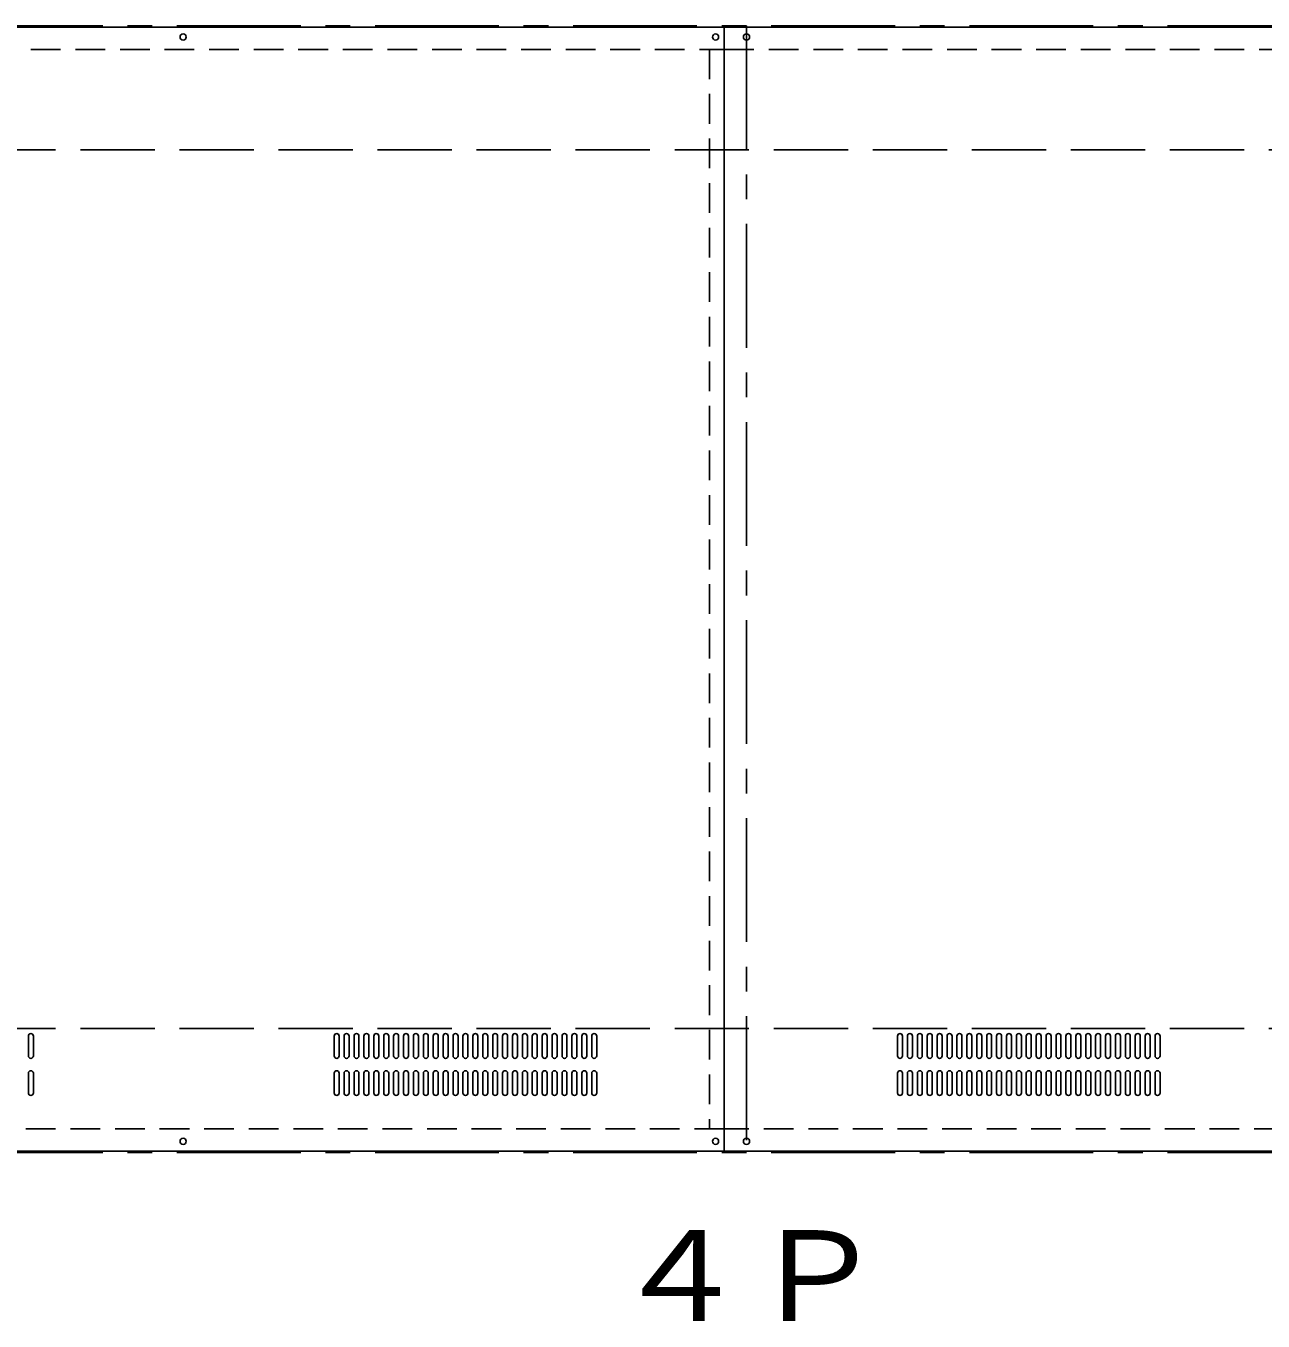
# Model space of a CAD drawing. Units: millimetres, scale not verified. Extents: x -3416 to 4046, y -2178 to 2260.
# Drawn here: x -270 to 730, y -1988 to -942 of the extents above; entities that cross this region are included whole.
import ezdxf
from ezdxf.enums import TextEntityAlignment as Align

# ---------------------------------------------------------------- set-up
doc = ezdxf.new("R2010")
doc.units = ezdxf.units.MM
doc.header["$LTSCALE"] = 20
for name, pattern in [('CHAIN1', [8, 5, -1, 1, -1]), ('DASHED1', [1.8, 1.2, -0.6]), ('DASHED3', [4, 3, -1])]:
    doc.linetypes.add(name, pattern=pattern)
doc.layers.add('0-0', color=7, linetype='Continuous')
doc.styles.add('ＭＳ ゴシック', font='')
doc.styles.get('ＭＳ ゴシック').set_extended_font_data('MS Gothic')

msp = doc.modelspace()

# ---------------------------------------------------------------- linework, layer by layer
at = {"layer": '0-0', "color": 4, "linetype": 'CHAIN1'}
for p, q in [((3952.47, -941.71), (-3327.53, -941.71)), ((312.47, -941.71), (312.47, -1851.71))]:
    msp.add_line(p, q, dxfattribs=at)
at = {"layer": '0-0'}
for p, q in [((294.47, -942.71), (-1525.53, -942.71)), ((294.47, -942.71), (294.47, -1850.71)), ((2114.47, -942.71), (294.47, -942.71)), ((294.47, -942.71), (294.47, -960.71)), ((294.47, -960.71), (294.47, -1850.71)), ((-267.53, -1757.71), (-267.53, -1773.71)), ((-263.53, -1757.71), (-263.53, -1773.71)), ((-20.53, -1757.71), (-20.53, -1773.71)), ((-16.53, -1757.71), (-16.53, -1773.71)), ((-12.53, -1757.71), (-12.53, -1773.71)), ((-8.53, -1757.71), (-8.53, -1773.71)), ((-4.53, -1757.71), (-4.53, -1773.71)), ((-0.53, -1757.71), (-0.53, -1773.71)), ((3.47, -1757.71), (3.47, -1773.71)), ((7.47, -1757.71), (7.47, -1773.71)), ((11.47, -1757.71), (11.47, -1773.71)), ((15.47, -1757.71), (15.47, -1773.71)), ((19.47, -1757.71), (19.47, -1773.71)), ((23.47, -1757.71), (23.47, -1773.71)), ((27.47, -1757.71), (27.47, -1773.71)), ((31.47, -1757.71), (31.47, -1773.71)), ((35.47, -1757.71), (35.47, -1773.71)), ((39.47, -1757.71), (39.47, -1773.71)), ((43.47, -1757.71), (43.47, -1773.71)), ((47.47, -1757.71), (47.47, -1773.71)), ((51.47, -1757.71), (51.47, -1773.71)), ((55.47, -1757.71), (55.47, -1773.71)), ((59.47, -1757.71), (59.47, -1773.71)), ((63.47, -1757.71), (63.47, -1773.71)), ((67.47, -1757.71), (67.47, -1773.71)), ((71.47, -1757.71), (71.47, -1773.71)), ((75.47, -1757.71), (75.47, -1773.71)), ((79.47, -1757.71), (79.47, -1773.71)), ((83.47, -1757.71), (83.47, -1773.71)), ((87.47, -1757.71), (87.47, -1773.71)), ((91.47, -1757.71), (91.47, -1773.71)), ((95.47, -1757.71), (95.47, -1773.71)), ((99.47, -1757.71), (99.47, -1773.71)), ((103.47, -1757.71), (103.47, -1773.71)), ((107.47, -1757.71), (107.47, -1773.71)), ((111.47, -1757.71), (111.47, -1773.71)), ((115.47, -1757.71), (115.47, -1773.71)), ((119.47, -1757.71), (119.47, -1773.71)), ((123.47, -1757.71), (123.47, -1773.71)), ((127.47, -1757.71), (127.47, -1773.71)), ((131.47, -1757.71), (131.47, -1773.71)), ((135.47, -1757.71), (135.47, -1773.71)), ((139.47, -1757.71), (139.47, -1773.71)), ((143.47, -1757.71), (143.47, -1773.71)), ((147.47, -1757.71), (147.47, -1773.71)), ((151.47, -1757.71), (151.47, -1773.71)), ((155.47, -1757.71), (155.47, -1773.71)), ((159.47, -1757.71), (159.47, -1773.71)), ((163.47, -1757.71), (163.47, -1773.71)), ((167.47, -1757.71), (167.47, -1773.71)), ((171.47, -1757.71), (171.47, -1773.71)), ((175.47, -1757.71), (175.47, -1773.71)), ((179.47, -1757.71), (179.47, -1773.71)), ((183.47, -1757.71), (183.47, -1773.71)), ((187.47, -1757.71), (187.47, -1773.71)), ((191.47, -1757.71), (191.47, -1773.71)), ((434.47, -1757.71), (434.47, -1773.71)), ((438.47, -1757.71), (438.47, -1773.71)), ((442.47, -1757.71), (442.47, -1773.71)), ((446.47, -1757.71), (446.47, -1773.71)), ((450.47, -1757.71), (450.47, -1773.71)), ((454.47, -1757.71), (454.47, -1773.71)), ((458.47, -1757.71), (458.47, -1773.71)), ((462.47, -1757.71), (462.47, -1773.71)), ((466.47, -1757.71), (466.47, -1773.71)), ((470.47, -1757.71), (470.47, -1773.71)), ((474.47, -1757.71), (474.47, -1773.71)), ((478.47, -1757.71), (478.47, -1773.71)), ((482.47, -1757.71), (482.47, -1773.71)), ((486.47, -1757.71), (486.47, -1773.71)), ((490.47, -1757.71), (490.47, -1773.71)), ((494.47, -1757.71), (494.47, -1773.71)), ((498.47, -1757.71), (498.47, -1773.71)), ((502.47, -1757.71), (502.47, -1773.71)), ((506.47, -1757.71), (506.47, -1773.71)), ((510.47, -1757.71), (510.47, -1773.71)), ((514.47, -1757.71), (514.47, -1773.71)), ((518.47, -1757.71), (518.47, -1773.71)), ((522.47, -1757.71), (522.47, -1773.71)), ((526.47, -1757.71), (526.47, -1773.71)), ((530.47, -1757.71), (530.47, -1773.71)), ((534.47, -1757.71), (534.47, -1773.71)), ((538.47, -1757.71), (538.47, -1773.71)), ((542.47, -1757.71), (542.47, -1773.71)), ((546.47, -1757.71), (546.47, -1773.71)), ((550.47, -1757.71), (550.47, -1773.71)), ((554.47, -1757.71), (554.47, -1773.71)), ((558.47, -1757.71), (558.47, -1773.71)), ((562.47, -1757.71), (562.47, -1773.71)), ((566.47, -1757.71), (566.47, -1773.71)), ((570.47, -1757.71), (570.47, -1773.71)), ((574.47, -1757.71), (574.47, -1773.71)), ((578.47, -1757.71), (578.47, -1773.71)), ((582.47, -1757.71), (582.47, -1773.71)), ((586.47, -1757.71), (586.47, -1773.71)), ((590.47, -1757.71), (590.47, -1773.71)), ((594.47, -1757.71), (594.47, -1773.71)), ((598.47, -1757.71), (598.47, -1773.71)), ((602.47, -1757.71), (602.47, -1773.71)), ((606.47, -1757.71), (606.47, -1773.71)), ((610.47, -1757.71), (610.47, -1773.71)), ((614.47, -1757.71), (614.47, -1773.71)), ((618.47, -1757.71), (618.47, -1773.71)), ((622.47, -1757.71), (622.47, -1773.71)), ((626.47, -1757.71), (626.47, -1773.71)), ((630.47, -1757.71), (630.47, -1773.71)), ((634.47, -1757.71), (634.47, -1773.71)), ((638.47, -1757.71), (638.47, -1773.71)), ((642.47, -1757.71), (642.47, -1773.71)), ((646.47, -1757.71), (646.47, -1773.71)), ((-267.53, -1787.71), (-267.53, -1803.71)), ((-263.53, -1787.71), (-263.53, -1803.71)), ((-20.53, -1787.71), (-20.53, -1803.71)), ((-16.53, -1787.71), (-16.53, -1803.71)), ((-12.53, -1787.71), (-12.53, -1803.71)), ((-8.53, -1787.71), (-8.53, -1803.71)), ((-4.53, -1787.71), (-4.53, -1803.71)), ((-0.53, -1787.71), (-0.53, -1803.71)), ((3.47, -1787.71), (3.47, -1803.71)), ((7.47, -1787.71), (7.47, -1803.71)), ((11.47, -1787.71), (11.47, -1803.71)), ((15.47, -1787.71), (15.47, -1803.71)), ((19.47, -1787.71), (19.47, -1803.71)), ((23.47, -1787.71), (23.47, -1803.71)), ((27.47, -1787.71), (27.47, -1803.71)), ((31.47, -1787.71), (31.47, -1803.71)), ((35.47, -1787.71), (35.47, -1803.71)), ((39.47, -1787.71), (39.47, -1803.71)), ((43.47, -1787.71), (43.47, -1803.71)), ((47.47, -1787.71), (47.47, -1803.71)), ((51.47, -1787.71), (51.47, -1803.71)), ((55.47, -1787.71), (55.47, -1803.71)), ((59.47, -1787.71), (59.47, -1803.71)), ((63.47, -1787.71), (63.47, -1803.71)), ((67.47, -1787.71), (67.47, -1803.71)), ((71.47, -1787.71), (71.47, -1803.71)), ((75.47, -1787.71), (75.47, -1803.71)), ((79.47, -1787.71), (79.47, -1803.71)), ((83.47, -1787.71), (83.47, -1803.71)), ((87.47, -1787.71), (87.47, -1803.71)), ((91.47, -1787.71), (91.47, -1803.71)), ((95.47, -1787.71), (95.47, -1803.71)), ((99.47, -1787.71), (99.47, -1803.71)), ((103.47, -1787.71), (103.47, -1803.71)), ((107.47, -1787.71), (107.47, -1803.71)), ((111.47, -1787.71), (111.47, -1803.71)), ((115.47, -1787.71), (115.47, -1803.71)), ((119.47, -1787.71), (119.47, -1803.71)), ((123.47, -1787.71), (123.47, -1803.71)), ((127.47, -1787.71), (127.47, -1803.71)), ((131.47, -1787.71), (131.47, -1803.71)), ((135.47, -1787.71), (135.47, -1803.71)), ((139.47, -1787.71), (139.47, -1803.71)), ((143.47, -1787.71), (143.47, -1803.71)), ((147.47, -1787.71), (147.47, -1803.71)), ((151.47, -1787.71), (151.47, -1803.71)), ((155.47, -1787.71), (155.47, -1803.71)), ((159.47, -1787.71), (159.47, -1803.71)), ((163.47, -1787.71), (163.47, -1803.71)), ((167.47, -1787.71), (167.47, -1803.71)), ((171.47, -1787.71), (171.47, -1803.71)), ((175.47, -1787.71), (175.47, -1803.71)), ((179.47, -1787.71), (179.47, -1803.71)), ((183.47, -1787.71), (183.47, -1803.71)), ((187.47, -1787.71), (187.47, -1803.71)), ((191.47, -1787.71), (191.47, -1803.71)), ((434.47, -1787.71), (434.47, -1803.71)), ((438.47, -1787.71), (438.47, -1803.71)), ((442.47, -1787.71), (442.47, -1803.71)), ((446.47, -1787.71), (446.47, -1803.71)), ((450.47, -1787.71), (450.47, -1803.71)), ((454.47, -1787.71), (454.47, -1803.71)), ((458.47, -1787.71), (458.47, -1803.71)), ((462.47, -1787.71), (462.47, -1803.71)), ((466.47, -1787.71), (466.47, -1803.71)), ((470.47, -1787.71), (470.47, -1803.71)), ((474.47, -1787.71), (474.47, -1803.71)), ((478.47, -1787.71), (478.47, -1803.71)), ((482.47, -1787.71), (482.47, -1803.71)), ((486.47, -1787.71), (486.47, -1803.71)), ((490.47, -1787.71), (490.47, -1803.71)), ((494.47, -1787.71), (494.47, -1803.71)), ((498.47, -1787.71), (498.47, -1803.71)), ((502.47, -1787.71), (502.47, -1803.71)), ((506.47, -1787.71), (506.47, -1803.71)), ((510.47, -1787.71), (510.47, -1803.71)), ((514.47, -1787.71), (514.47, -1803.71)), ((518.47, -1787.71), (518.47, -1803.71)), ((522.47, -1787.71), (522.47, -1803.71)), ((526.47, -1787.71), (526.47, -1803.71)), ((530.47, -1787.71), (530.47, -1803.71)), ((534.47, -1787.71), (534.47, -1803.71)), ((538.47, -1787.71), (538.47, -1803.71)), ((542.47, -1787.71), (542.47, -1803.71)), ((546.47, -1787.71), (546.47, -1803.71)), ((550.47, -1787.71), (550.47, -1803.71)), ((554.47, -1787.71), (554.47, -1803.71)), ((558.47, -1787.71), (558.47, -1803.71)), ((562.47, -1787.71), (562.47, -1803.71)), ((566.47, -1787.71), (566.47, -1803.71)), ((570.47, -1787.71), (570.47, -1803.71)), ((574.47, -1787.71), (574.47, -1803.71)), ((578.47, -1787.71), (578.47, -1803.71)), ((582.47, -1787.71), (582.47, -1803.71)), ((586.47, -1787.71), (586.47, -1803.71)), ((590.47, -1787.71), (590.47, -1803.71)), ((594.47, -1787.71), (594.47, -1803.71)), ((598.47, -1787.71), (598.47, -1803.71)), ((602.47, -1787.71), (602.47, -1803.71)), ((606.47, -1787.71), (606.47, -1803.71)), ((610.47, -1787.71), (610.47, -1803.71)), ((614.47, -1787.71), (614.47, -1803.71)), ((618.47, -1787.71), (618.47, -1803.71)), ((622.47, -1787.71), (622.47, -1803.71)), ((626.47, -1787.71), (626.47, -1803.71)), ((630.47, -1787.71), (630.47, -1803.71)), ((634.47, -1787.71), (634.47, -1803.71)), ((638.47, -1787.71), (638.47, -1803.71)), ((642.47, -1787.71), (642.47, -1803.71)), ((646.47, -1787.71), (646.47, -1803.71)), ((294.47, -1850.71), (-1525.53, -1850.71)), ((2114.47, -1850.71), (294.47, -1850.71))]:
    msp.add_line(p, q, dxfattribs=at)
at = {"layer": '0-0', "linetype": 'DASHED1'}
for p, q in [((-1525.53, -960.71), (294.47, -960.71)), ((282.47, -960.71), (282.47, -1832.71)), ((294.47, -960.71), (2114.47, -960.71)), ((294.47, -1832.71), (-1525.53, -1832.71)), ((2114.47, -1832.71), (294.47, -1832.71))]:
    msp.add_line(p, q, dxfattribs=at)
at = {"layer": '0-0', "linetype": 'DASHED3'}
for p, q in [((1594.47, -1041.71), (-1005.53, -1041.71)), ((1594.47, -1751.71), (-1005.53, -1751.71))]:
    msp.add_line(p, q, dxfattribs=at)
at = {"layer": '0-0', "color": 4, "linetype": 'CHAIN1'}
msp.add_lwpolyline([(3952.47, -941.71), (3952.47, -1851.71), (-3327.53, -1851.71)], dxfattribs=at)
at = {"layer": '0-0'}
for centre in [(-142.53, -950.71), (287.47, -950.71), (312.47, -950.71), (-142.53, -1842.71), (287.47, -1842.71), (312.47, -1842.71)]:
    msp.add_circle(centre, 2.5, dxfattribs=at)
for centre, start, end in [((-265.53, -1757.71), 0, 180), ((-18.53, -1757.71), 0, 180), ((-10.53, -1757.71), 0, 180), ((-2.53, -1757.71), 0, 180), ((5.47, -1757.71), 0, 180), ((13.47, -1757.71), 0, 180), ((21.47, -1757.71), 0, 180), ((29.47, -1757.71), 0, 180), ((37.47, -1757.71), 0, 180), ((45.47, -1757.71), 0, 180), ((53.47, -1757.71), 0, 180), ((61.47, -1757.71), 0, 180), ((69.47, -1757.71), 0, 180), ((77.47, -1757.71), 0, 180), ((85.47, -1757.71), 0, 180), ((93.47, -1757.71), 0, 180), ((101.47, -1757.71), 0, 180), ((109.47, -1757.71), 0, 180), ((117.47, -1757.71), 0, 180), ((125.47, -1757.71), 0, 180), ((133.47, -1757.71), 0, 180), ((141.47, -1757.71), 0, 180), ((149.47, -1757.71), 0, 180), ((157.47, -1757.71), 0, 180), ((165.47, -1757.71), 0, 180), ((173.47, -1757.71), 0, 180), ((181.47, -1757.71), 0, 180), ((189.47, -1757.71), 0, 180), ((436.47, -1757.71), 0, 180), ((444.47, -1757.71), 0, 180), ((452.47, -1757.71), 0, 180), ((460.47, -1757.71), 0, 180), ((468.47, -1757.71), 0, 180), ((476.47, -1757.71), 0, 180), ((484.47, -1757.71), 0, 180), ((492.47, -1757.71), 0, 180), ((500.47, -1757.71), 0, 180), ((508.47, -1757.71), 0, 180), ((516.47, -1757.71), 0, 180), ((524.47, -1757.71), 0, 180), ((532.47, -1757.71), 0, 180), ((540.47, -1757.71), 0, 180), ((548.47, -1757.71), 0, 180), ((556.47, -1757.71), 0, 180), ((564.47, -1757.71), 0, 180), ((572.47, -1757.71), 0, 180), ((580.47, -1757.71), 0, 180), ((588.47, -1757.71), 0, 180), ((596.47, -1757.71), 0, 180), ((604.47, -1757.71), 0, 180), ((612.47, -1757.71), 0, 180), ((620.47, -1757.71), 0, 180), ((628.47, -1757.71), 0, 180), ((636.47, -1757.71), 0, 180), ((644.47, -1757.71), 0, 180), ((-265.53, -1773.71), 180, 0), ((-18.53, -1773.71), 180, 0), ((-10.53, -1773.71), 180, 0), ((-2.53, -1773.71), 180, 0), ((5.47, -1773.71), 180, 0), ((13.47, -1773.71), 180, 0), ((21.47, -1773.71), 180, 0), ((29.47, -1773.71), 180, 0), ((37.47, -1773.71), 180, 0), ((45.47, -1773.71), 180, 0), ((53.47, -1773.71), 180, 0), ((61.47, -1773.71), 180, 0), ((69.47, -1773.71), 180, 0), ((77.47, -1773.71), 180, 0), ((85.47, -1773.71), 180, 0), ((93.47, -1773.71), 180, 0), ((101.47, -1773.71), 180, 0), ((109.47, -1773.71), 180, 0), ((117.47, -1773.71), 180, 0), ((125.47, -1773.71), 180, 0), ((133.47, -1773.71), 180, 0), ((141.47, -1773.71), 180, 0), ((149.47, -1773.71), 180, 0), ((157.47, -1773.71), 180, 0), ((165.47, -1773.71), 180, 0), ((173.47, -1773.71), 180, 0), ((181.47, -1773.71), 180, 0), ((189.47, -1773.71), 180, 0), ((436.47, -1773.71), 180, 0), ((444.47, -1773.71), 180, 0), ((452.47, -1773.71), 180, 0), ((460.47, -1773.71), 180, 0), ((468.47, -1773.71), 180, 0), ((476.47, -1773.71), 180, 0), ((484.47, -1773.71), 180, 0), ((492.47, -1773.71), 180, 0), ((500.47, -1773.71), 180, 0), ((508.47, -1773.71), 180, 0), ((516.47, -1773.71), 180, 0), ((524.47, -1773.71), 180, 0), ((532.47, -1773.71), 180, 0), ((540.47, -1773.71), 180, 0), ((548.47, -1773.71), 180, 0), ((556.47, -1773.71), 180, 0), ((564.47, -1773.71), 180, 0), ((572.47, -1773.71), 180, 0), ((580.47, -1773.71), 180, 0), ((588.47, -1773.71), 180, 0), ((596.47, -1773.71), 180, 0), ((604.47, -1773.71), 180, 0), ((612.47, -1773.71), 180, 0), ((620.47, -1773.71), 180, 0), ((628.47, -1773.71), 180, 0), ((636.47, -1773.71), 180, 0), ((644.47, -1773.71), 180, 0), ((-265.53, -1787.71), 0, 180), ((-18.53, -1787.71), 0, 180), ((-10.53, -1787.71), 0, 180), ((-2.53, -1787.71), 0, 180), ((5.47, -1787.71), 0, 180), ((13.47, -1787.71), 0, 180), ((21.47, -1787.71), 0, 180), ((29.47, -1787.71), 0, 180), ((37.47, -1787.71), 0, 180), ((45.47, -1787.71), 0, 180), ((53.47, -1787.71), 0, 180), ((61.47, -1787.71), 0, 180), ((69.47, -1787.71), 0, 180), ((77.47, -1787.71), 0, 180), ((85.47, -1787.71), 0, 180), ((93.47, -1787.71), 0, 180), ((101.47, -1787.71), 0, 180), ((109.47, -1787.71), 0, 180), ((117.47, -1787.71), 0, 180), ((125.47, -1787.71), 0, 180), ((133.47, -1787.71), 0, 180), ((141.47, -1787.71), 0, 180), ((149.47, -1787.71), 0, 180), ((157.47, -1787.71), 0, 180), ((165.47, -1787.71), 0, 180), ((173.47, -1787.71), 0, 180), ((181.47, -1787.71), 0, 180), ((189.47, -1787.71), 0, 180), ((436.47, -1787.71), 0, 180), ((444.47, -1787.71), 0, 180), ((452.47, -1787.71), 0, 180), ((460.47, -1787.71), 0, 180), ((468.47, -1787.71), 0, 180), ((476.47, -1787.71), 0, 180), ((484.47, -1787.71), 0, 180), ((492.47, -1787.71), 0, 180), ((500.47, -1787.71), 0, 180), ((508.47, -1787.71), 0, 180), ((516.47, -1787.71), 0, 180), ((524.47, -1787.71), 0, 180), ((532.47, -1787.71), 0, 180), ((540.47, -1787.71), 0, 180), ((548.47, -1787.71), 0, 180), ((556.47, -1787.71), 0, 180), ((564.47, -1787.71), 0, 180), ((572.47, -1787.71), 0, 180), ((580.47, -1787.71), 0, 180), ((588.47, -1787.71), 0, 180), ((596.47, -1787.71), 0, 180), ((604.47, -1787.71), 0, 180), ((612.47, -1787.71), 0, 180), ((620.47, -1787.71), 0, 180), ((628.47, -1787.71), 0, 180), ((636.47, -1787.71), 0, 180), ((644.47, -1787.71), 0, 180), ((-265.53, -1803.71), 180, 0), ((-18.53, -1803.71), 180, 0), ((-10.53, -1803.71), 180, 0), ((-2.53, -1803.71), 180, 0), ((5.47, -1803.71), 180, 0), ((13.47, -1803.71), 180, 0), ((21.47, -1803.71), 180, 0), ((29.47, -1803.71), 180, 0), ((37.47, -1803.71), 180, 0), ((45.47, -1803.71), 180, 0), ((53.47, -1803.71), 180, 0), ((61.47, -1803.71), 180, 0), ((69.47, -1803.71), 180, 0), ((77.47, -1803.71), 180, 0), ((85.47, -1803.71), 180, 0), ((93.47, -1803.71), 180, 0), ((101.47, -1803.71), 180, 0), ((109.47, -1803.71), 180, 0), ((117.47, -1803.71), 180, 0), ((125.47, -1803.71), 180, 0), ((133.47, -1803.71), 180, 0), ((141.47, -1803.71), 180, 0), ((149.47, -1803.71), 180, 0), ((157.47, -1803.71), 180, 0), ((165.47, -1803.71), 180, 0), ((173.47, -1803.71), 180, 0), ((181.47, -1803.71), 180, 0), ((189.47, -1803.71), 180, 0), ((436.47, -1803.71), 180, 0), ((444.47, -1803.71), 180, 0), ((452.47, -1803.71), 180, 0), ((460.47, -1803.71), 180, 0), ((468.47, -1803.71), 180, 0), ((476.47, -1803.71), 180, 0), ((484.47, -1803.71), 180, 0), ((492.47, -1803.71), 180, 0), ((500.47, -1803.71), 180, 0), ((508.47, -1803.71), 180, 0), ((516.47, -1803.71), 180, 0), ((524.47, -1803.71), 180, 0), ((532.47, -1803.71), 180, 0), ((540.47, -1803.71), 180, 0), ((548.47, -1803.71), 180, 0), ((556.47, -1803.71), 180, 0), ((564.47, -1803.71), 180, 0), ((572.47, -1803.71), 180, 0), ((580.47, -1803.71), 180, 0), ((588.47, -1803.71), 180, 0), ((596.47, -1803.71), 180, 0), ((604.47, -1803.71), 180, 0), ((612.47, -1803.71), 180, 0), ((620.47, -1803.71), 180, 0), ((628.47, -1803.71), 180, 0), ((636.47, -1803.71), 180, 0), ((644.47, -1803.71), 180, 0)]:
    msp.add_arc(centre, 2, start, end, dxfattribs=at)

# ---------------------------------------------------------------- texts
at = {"layer": '0-0', "style": 'ＭＳ ゴシック', "width": 1.1}
msp.add_text('４Ｐ', height=73.31, dxfattribs=at).set_placement((204.02, -2009.94), align=Align.BOTTOM_LEFT)

doc.saveas('drawing.dxf')
